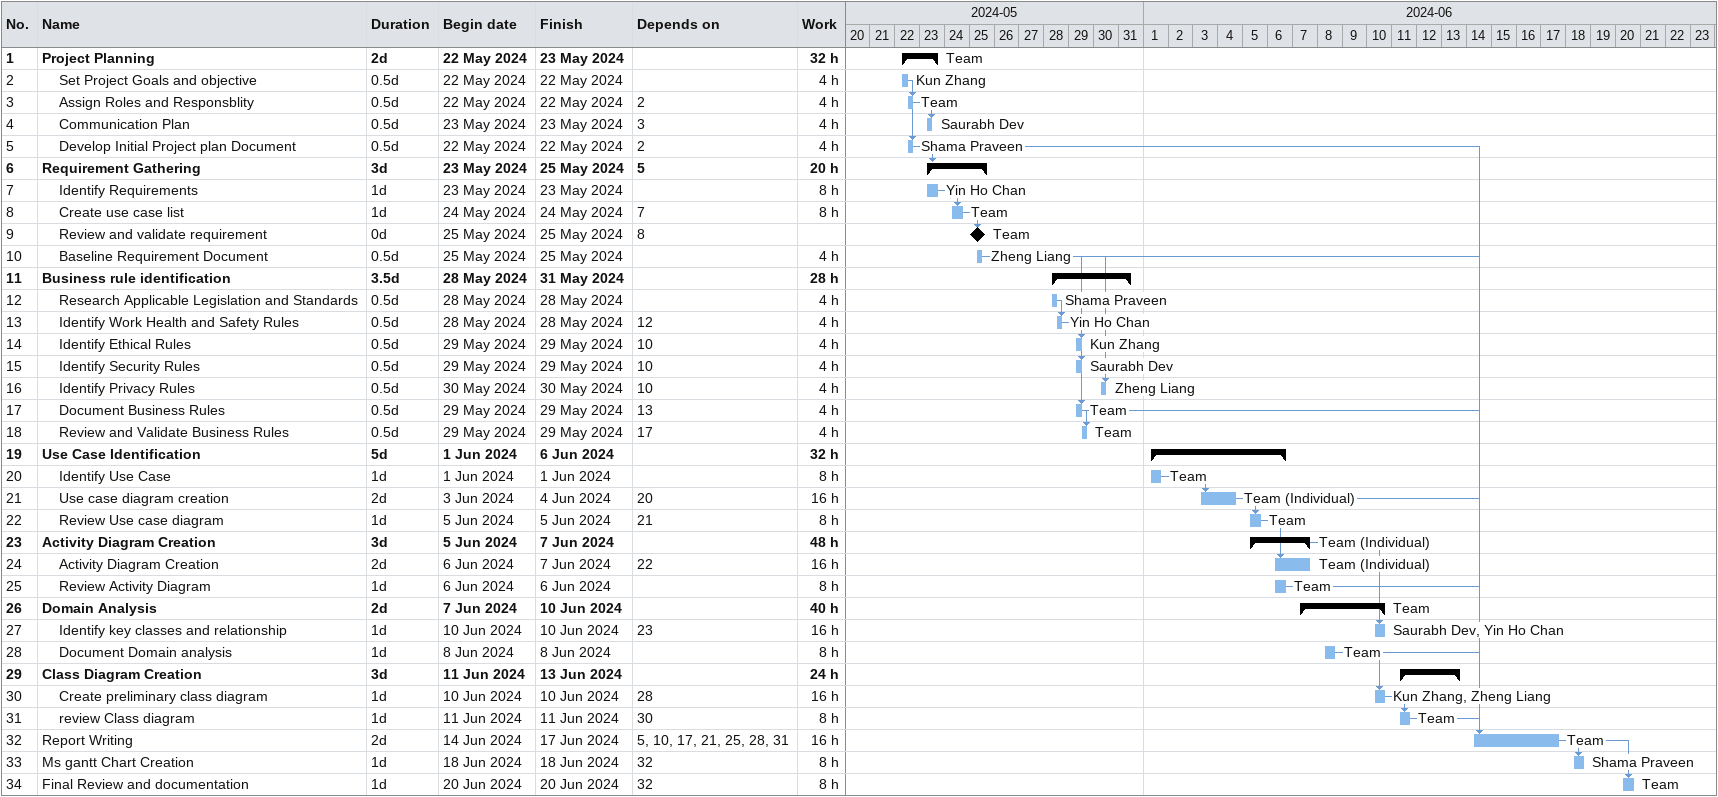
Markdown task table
| ID | Level | Task | Duration | Start | Finish | Predecessors | Resources | Work (h) |
|---|---|---|---|---|---|---|---|---|
| 1 | 1 | **Project Planning** | 2d | 2024-05-22 | 2024-05-23 |  | Team | 32 |
| 2 | 2 | Set Project Goals and objective | 0.5d | 2024-05-22 | 2024-05-22 |  | Kun Zhang | 4 |
| 3 | 2 | Assign Roles and Responsblity | 0.5d | 2024-05-22 | 2024-05-22 | 2 | Team | 4 |
| 4 | 2 | Communication Plan | 0.5d | 2024-05-23 | 2024-05-23 | 3 | Saurabh Dev | 4 |
| 5 | 2 | Develop Initial Project plan Document | 0.5d | 2024-05-22 | 2024-05-22 | 2 | Shama Praveen | 4 |
| 6 | 1 | **Requirement Gathering** | 3d | 2024-05-23 | 2024-05-25 | 5 |  | 20 |
| 7 | 2 | Identify Requirements | 1d | 2024-05-23 | 2024-05-23 |  | Yin Ho Chan | 8 |
| 8 | 2 | Create use case list | 1d | 2024-05-24 | 2024-05-24 | 7 | Team | 8 |
| 9 | 2 | Review and validate requirement | 0d | 2024-05-25 | 2024-05-25 | 8 | Team |  |
| 10 | 2 | Baseline Requirement Document | 0.5d | 2024-05-25 | 2024-05-25 |  | Zheng Liang | 4 |
| 11 | 1 | **Business rule identification** | 3.5d | 2024-05-28 | 2024-05-31 |  |  | 28 |
| 12 | 2 | Research Applicable Legislation and Standards | 0.5d | 2024-05-28 | 2024-05-28 |  | Shama Praveen | 4 |
| 13 | 2 | Identify Work Health and Safety Rules | 0.5d | 2024-05-28 | 2024-05-28 | 12 | Yin Ho Chan | 4 |
| 14 | 2 | Identify Ethical Rules | 0.5d | 2024-05-29 | 2024-05-29 | 10 | Kun Zhang | 4 |
| 15 | 2 | Identify Security Rules | 0.5d | 2024-05-29 | 2024-05-29 | 10 | Saurabh Dev | 4 |
| 16 | 2 | Identify Privacy Rules | 0.5d | 2024-05-30 | 2024-05-30 | 10 | Zheng Liang | 4 |
| 17 | 2 | Document Business Rules | 0.5d | 2024-05-29 | 2024-05-29 | 13 | Team | 4 |
| 18 | 2 | Review and Validate Business Rules | 0.5d | 2024-05-29 | 2024-05-29 | 17 | Team | 4 |
| 19 | 1 | **Use Case Identification** | 5d | 2024-06-01 | 2024-06-06 |  |  | 32 |
| 20 | 2 | Identify Use Case | 1d | 2024-06-01 | 2024-06-01 |  | Team | 8 |
| 21 | 2 | Use case diagram creation | 2d | 2024-06-03 | 2024-06-04 | 20 | Team (Individual) | 16 |
| 22 | 2 | Review Use case diagram | 1d | 2024-06-05 | 2024-06-05 | 21 | Team | 8 |
| 23 | 1 | **Activity Diagram Creation** | 3d | 2024-06-05 | 2024-06-07 |  | Team (Individual) | 48 |
| 24 | 2 | Activity Diagram Creation | 2d | 2024-06-06 | 2024-06-07 | 22 | Team (Individual) | 16 |
| 25 | 2 | Review Activity Diagram | 1d | 2024-06-06 | 2024-06-06 |  | Team | 8 |
| 26 | 1 | **Domain Analysis** | 2d | 2024-06-07 | 2024-06-10 |  | Team | 40 |
| 27 | 2 | Identify key classes and relationship | 1d | 2024-06-10 | 2024-06-10 | 23 | Saurabh Dev, Yin Ho Chan | 16 |
| 28 | 2 | Document Domain analysis | 1d | 2024-06-08 | 2024-06-08 |  | Team | 8 |
| 29 | 1 | **Class Diagram Creation** | 3d | 2024-06-11 | 2024-06-13 |  |  | 24 |
| 30 | 2 | Create preliminary class diagram | 1d | 2024-06-10 | 2024-06-10 | 28 | Kun Zhang, Zheng Liang | 16 |
| 31 | 2 | review Class diagram | 1d | 2024-06-11 | 2024-06-11 | 30 | Team | 8 |
| 32 | 1 | Report Writing | 2d | 2024-06-14 | 2024-06-17 | 5, 10, 17, 21, 25, 28, 31 | Team | 16 |
| 33 | 1 | Ms gantt Chart Creation | 1d | 2024-06-18 | 2024-06-18 | 32 | Shama Praveen | 8 |
| 34 | 1 | Final Review and documentation | 1d | 2024-06-20 | 2024-06-20 | 32 | Team | 8 |
